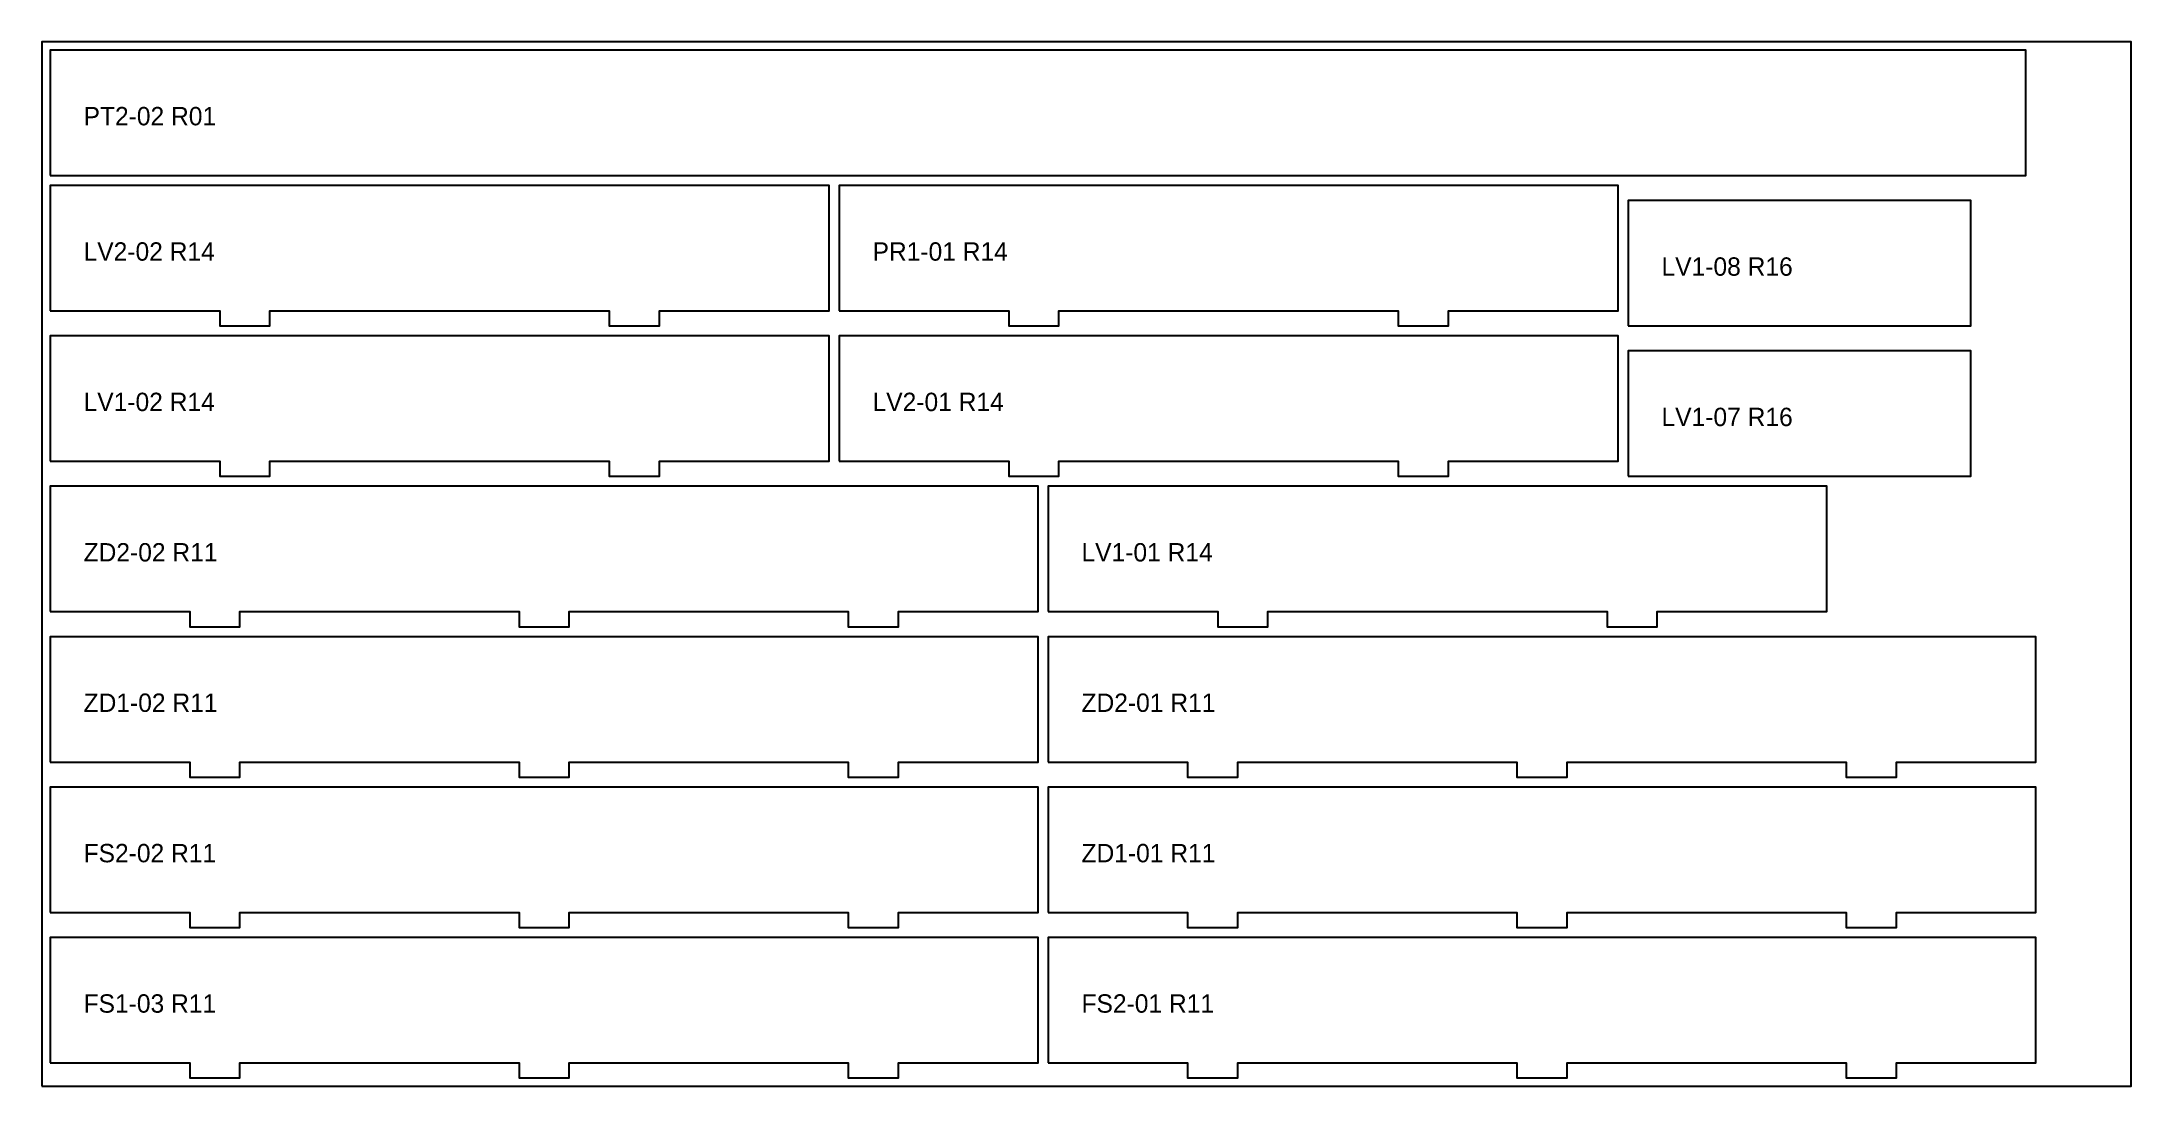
# Model space of a CAD drawing. Header units: millimetres. Extents: x 0 to 2500, y 0 to 1250.
import ezdxf

# ---------------------------------------------------------------- set-up
doc = ezdxf.new("R2010")
doc.units = ezdxf.units.MM
for name, color, linetype in [('CUT_OUTER', 1, 'CONTINUOUS'), ('ENGRAVE', 2, 'CONTINUOUS'), ('SHEET', 8, 'CONTINUOUS')]:
    doc.layers.add(name, color=color, linetype=linetype)

msp = doc.modelspace()

# ---------------------------------------------------------------- linework, layer by layer
at = {"layer": 'CUT_OUTER'}
for points in [[(10, 1090), (2374, 1090), (2374, 1240), (10, 1240)], [(10, 928), (213, 928), (213, 910), (273, 910), (273, 928), (679, 928), (679, 910), (739, 910), (739, 928), (942, 928), (942, 1078), (10, 1078)], [(954, 928), (1157, 928), (1157, 910), (1217, 910), (1217, 928), (1623, 928), (1623, 910), (1683, 910), (1683, 928), (1886, 928), (1886, 1078), (954, 1078)], [(1898, 910), (2308, 910), (2308, 1060), (1898, 1060)], [(10, 748), (213, 748), (213, 730), (273, 730), (273, 748), (679, 748), (679, 730), (739, 730), (739, 748), (942, 748), (942, 898), (10, 898)], [(954, 748), (1157, 748), (1157, 730), (1217, 730), (1217, 748), (1623, 748), (1623, 730), (1683, 730), (1683, 748), (1886, 748), (1886, 898), (954, 898)], [(1898, 730), (2308, 730), (2308, 880), (1898, 880)], [(10, 568), (177, 568), (177, 550), (237, 550), (237, 568), (571, 568), (571, 550), (631, 550), (631, 568), (965, 568), (965, 550), (1025, 550), (1025, 568), (1192, 568), (1192, 718), (10, 718)], [(1204, 568), (1407, 568), (1407, 550), (1467, 550), (1467, 568), (1873, 568), (1873, 550), (1933, 550), (1933, 568), (2136, 568), (2136, 718), (1204, 718)], [(10, 388), (177, 388), (177, 370), (237, 370), (237, 388), (571, 388), (571, 370), (631, 370), (631, 388), (965, 388), (965, 370), (1025, 370), (1025, 388), (1192, 388), (1192, 538), (10, 538)], [(1204, 388), (1371, 388), (1371, 370), (1431, 370), (1431, 388), (1765, 388), (1765, 370), (1825, 370), (1825, 388), (2159, 388), (2159, 370), (2219, 370), (2219, 388), (2386, 388), (2386, 538), (1204, 538)], [(10, 208), (177, 208), (177, 190), (237, 190), (237, 208), (571, 208), (571, 190), (631, 190), (631, 208), (965, 208), (965, 190), (1025, 190), (1025, 208), (1192, 208), (1192, 358), (10, 358)], [(1204, 208), (1371, 208), (1371, 190), (1431, 190), (1431, 208), (1765, 208), (1765, 190), (1825, 190), (1825, 208), (2159, 208), (2159, 190), (2219, 190), (2219, 208), (2386, 208), (2386, 358), (1204, 358)], [(10, 28), (177, 28), (177, 10), (237, 10), (237, 28), (571, 28), (571, 10), (631, 10), (631, 28), (965, 28), (965, 10), (1025, 10), (1025, 28), (1192, 28), (1192, 178), (10, 178)], [(1204, 28), (1371, 28), (1371, 10), (1431, 10), (1431, 28), (1765, 28), (1765, 10), (1825, 10), (1825, 28), (2159, 28), (2159, 10), (2219, 10), (2219, 28), (2386, 28), (2386, 178), (1204, 178)]]:
    msp.add_lwpolyline(points, close=True, dxfattribs=at)
at = {"layer": 'SHEET'}
msp.add_lwpolyline([(0, 0), (2500, 0), (2500, 1250), (0, 1250)], close=True, dxfattribs=at)

# ---------------------------------------------------------------- texts
at = {"layer": 'ENGRAVE'}
for s, p in [('PT2-02 R01', (50, 1150)), ('LV2-02 R14', (50, 988)), ('PR1-01 R14', (994, 988)), ('LV1-08 R16', (1938, 970)), ('LV1-02 R14', (50, 808)), ('LV2-01 R14', (994, 808)), ('LV1-07 R16', (1938, 790)), ('ZD2-02 R11', (50, 628)), ('LV1-01 R14', (1244, 628)), ('ZD1-02 R11', (50, 448)), ('ZD2-01 R11', (1244, 448)), ('FS2-02 R11', (50, 268)), ('ZD1-01 R11', (1244, 268)), ('FS1-03 R11', (50, 88)), ('FS2-01 R11', (1244, 88))]:
    msp.add_text(s, height=22, dxfattribs=at).set_placement(p)

doc.saveas('drawing.dxf')
